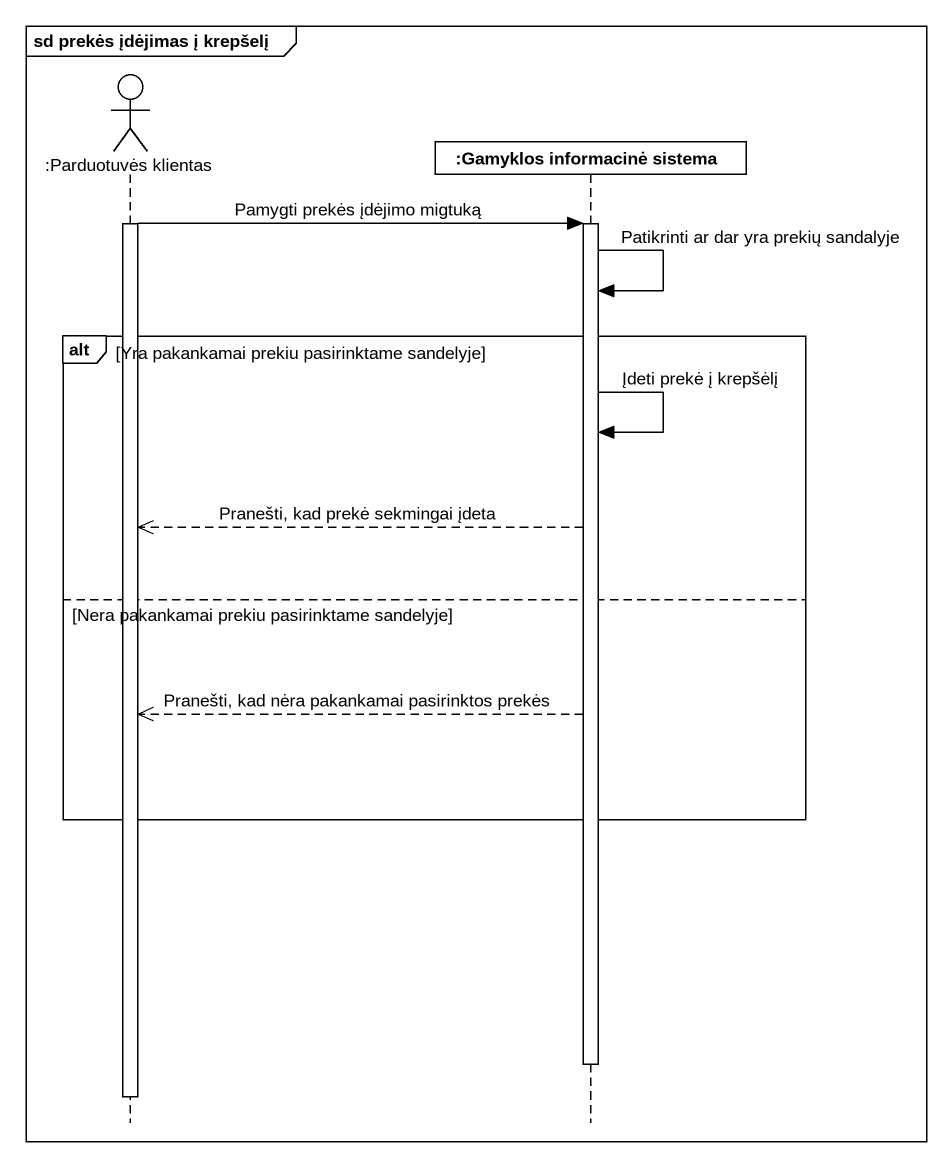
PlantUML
@startuml
mainframe sd prekės įdėjimas į krepšelį
hide footbox
actor ":Parduotuvės klientas" as Parduotuvės_klientas
participant ":Gamyklos informacinė sistema" as Gamyklos_informacinė_sistema

activate Parduotuvės_klientas
Parduotuvės_klientas -> Gamyklos_informacinė_sistema : Pamygti prekės įdėjimo migtuką
activate Gamyklos_informacinė_sistema
Gamyklos_informacinė_sistema -> Gamyklos_informacinė_sistema : Patikrinti ar dar yra prekių sandalyje
alt Yra pakankamai prekiu pasirinktame sandelyje
  Gamyklos_informacinė_sistema -> Gamyklos_informacinė_sistema : Įdeti prekė į krepšėlį
  Gamyklos_informacinė_sistema -->> Parduotuvės_klientas : Pranešti, kad prekė sekmingai įdeta
else Nera pakankamai prekiu pasirinktame sandelyje
  Gamyklos_informacinė_sistema -->> Parduotuvės_klientas : Pranešti, kad nėra pakankamai pasirinktos prekės
end
deactivate Gamyklos_informacinė_sistema
deactivate Parduotuvės_klientas
@enduml
